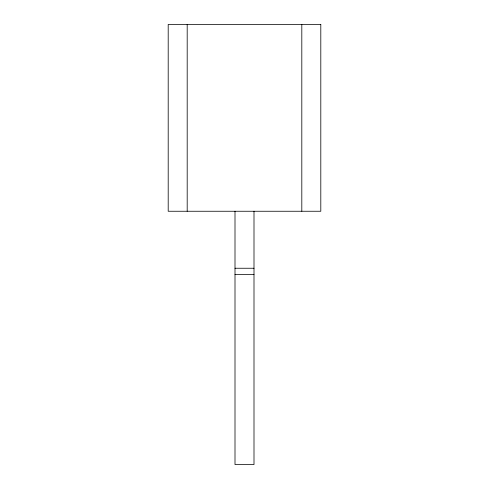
<?xml version="1.0" encoding="UTF-8"?>
<svg xmlns="http://www.w3.org/2000/svg" width="489" height="489" viewBox="0 0 489 489"><rect width="100%" height="100%" fill="white"/><g stroke="black" fill="none" stroke-linecap="round" stroke-linejoin="round"><path stroke-width="0.73" d="M235.001 268.247L253.999 268.247M235.001 274.58L253.999 274.58M301.811 24.45L301.811 211.254M253.999 211.254L253.999 464.55L235.001 464.55L235.001 211.254M187.189 24.45L187.189 211.254M320.802 24.45L168.198 24.45L168.198 211.254L320.802 211.254L320.802 24.45"/></g></svg>
